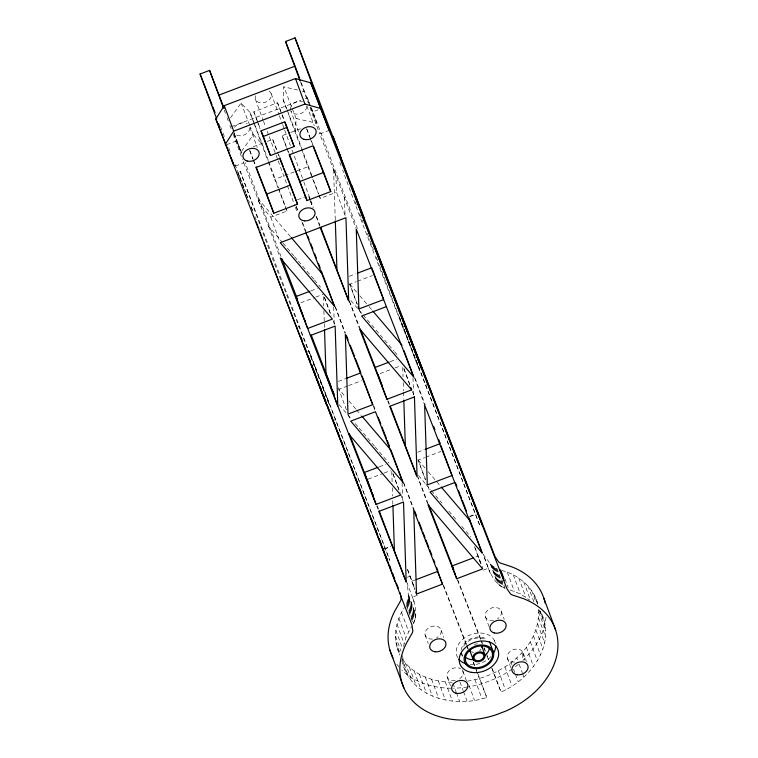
<?xml version="1.0" encoding="UTF-8"?>
<svg xmlns="http://www.w3.org/2000/svg" width="758" height="758" viewBox="0 0 758 758"><rect width="100%" height="100%" fill="white"/><g stroke="black" fill="none" stroke-linecap="round" stroke-linejoin="round"><path stroke-width="0.57" stroke-dasharray="3.79 2.84" d="M467.459 681.158C502.099 675.795 540.549 648.251 538.464 609.792M491.639 667.931L501.01 692.045C530.79 679.5 557.168 643.713 540.596 611.384M286.429 108.546L283.179 99.772L283.805 86.8L297.629 90.031M311.728 175.335L295.487 131.437L296.113 118.475L283.805 86.8M412.371 621.702L406.089 604.704L408.524 597.759L407.406 583.489M413.157 623.825C420.482 610.683 410.902 594.822 406.875 582.324M399.096 653.055C392.426 638.264 395.752 620.736 404.402 607.49M403.483 646.422L405.956 637.431L411.48 626.61M230.555 117.774L241.072 103.05L249.951 112.402L254.622 124.416M234.099 134.725L240.892 152.197L253.38 134.725L250.415 127.079M483.433 570.187L488.304 568.225L483.197 554.42M256.924 120.285L253.778 111.786L277.513 102.756L281.682 113.473M231.455 126.69L300.822 100.321M305.218 98.644L307.426 97.81L309.52 103.211M241.432 152.68L236.922 140.751L227.428 144.361L230.707 153.04M311.206 107.541L312.883 111.862L318.161 109.853M253.238 146.72L262.95 143.025M267.261 141.386L272.662 139.33L276.897 150.226M286.477 147.412L282.156 135.72L289.708 132.849M290.788 132.442L301.58 128.339M235.331 166.049L243.773 162.847L242.958 160.639M345.108 215.49L336.495 192.2L335.946 175.648L319.734 133.958L328.176 130.746M239.471 176.623L237.832 172.199L240.21 171.299L329.323 404.715L272.131 257.597L240.21 171.299M278.11 188.088L274.718 179.362L296.151 171.194M297.221 170.787L307.947 166.713L288.049 112.933M297.449 199.79L306.213 196.455M290.532 236.723L257.625 198.16L259.975 204.537L270.777 217.195L287.017 211.018L278.906 189.064M318.985 195.1L320.255 198.378L336.495 192.2M310.932 290.873L317.375 288.419M349.277 276.291L355.72 273.837M300.765 302.812L314.741 297.496M315.811 297.089L323.334 294.227M357.179 303.93L349.864 284.146L356.307 281.692M357.388 281.284L372.434 275.561M297.212 327.323L299.581 326.423M306.791 352.205L309.169 351.305L389.83 560.389L309.169 351.305M399.371 316.996L480.041 526.09L399.371 316.996L401.749 316.095M338.362 381.407L345.885 378.545M390.228 361.68L396.671 359.226M347.552 385.993L338.949 389.261L345.847 397.344M348.623 385.576L361.519 380.677M380.061 373.628L390.815 369.534M395.108 367.905L400.489 365.858M332.753 420.548L335.121 419.648M425.333 385.339L427.702 384.439M379.313 466.795L385.765 464.341M417.658 452.213L424.11 449.769M368.075 479.151L383.122 473.428M384.202 473.02L390.654 470.566M425.57 479.861L418.245 460.068L424.698 457.614M425.769 457.207L440.815 451.484M384.249 548.839L390.588 546.433M469.714 516.34L476.043 513.933M384.353 549.114L390.683 546.707M469.818 516.624L476.147 514.227M407.264 577.331L410.211 576.213L407.264 568.633M415.052 580.022L411.802 581.253L415.176 589.913M475.797 556.931L477.966 556.107L481.747 565.856M417.279 595.324L412.371 597.19L414.474 602.61M401.835 660.426C409.51 697.73 454.942 708.455 486.769 697.455L477.133 671.749M402.507 659.072C413.385 675.293 433.737 682.115 452.554 682.276M302.243 91.102L304.545 91.642L310.069 105.836M296.113 118.475L316.853 123.308L310.704 106.679M501.862 570.452C518.472 574.706 533.244 587.08 537.839 603.946M510.02 589.913L520.358 593.95L529.918 600.213M488.304 568.225C491.572 576.099 496.462 585.261 505.036 588.36L501.891 579.861M490.445 573.73L483.377 554.61L491.468 565.212L497.172 568.945L504.241 588.066M253.38 134.725L262.259 144.077L268.351 160.535M349.864 284.146L359.055 294.919M359.823 295.819L368.255 305.692M369.023 306.592L372.083 310.183M350.85 300.528L362.352 314.001M363.11 314.902L393.772 350.821M394.539 351.721L398.367 356.203M243.773 162.847L268.493 226.13L282.289 242.295M283.056 243.185L293.782 255.759M294.549 256.659L297.61 260.25M298.377 261.15L313.708 279.105M314.475 280.005L320.606 287.187M418.245 460.068L425.143 468.15M428.213 471.741L440.474 486.115M418.454 475.541L425.295 483.557M426.053 484.447L430.61 489.791M431.378 490.682L442.009 503.141M448.85 511.157L457.207 520.954M461.774 526.298L470.889 536.986M348.917 400.935L355.815 409.017M356.573 409.907L361.178 415.299M339.177 404.753L351.437 419.117M355.275 423.608L358.335 427.199M359.103 428.099L374.433 446.055M375.191 446.955L388.987 463.119M538.644 609.603L543.732 619.883M310.486 106.935L316.853 123.308M335.273 219.716L333.586 169.271L355.843 228.016M475.095 547.807L482.647 568.055M306.744 128.869L313.092 145.204M283.179 99.772L286.581 108.508M286.998 109.597L295.487 131.437M307.947 166.713L318.559 194.01L312.135 176.434M282.099 114.543L284.174 119.897M310.534 201.097L313.082 207.664M316.493 216.428L319.895 225.183M349.504 301.343L359.775 327.769M388.181 400.868L389.47 404.166M428.137 503.644L417.885 477.265L427.559 503.653M457.624 579.491L482.401 643.248M484.116 647.645L485.821 652.041M486.248 653.14L488.815 659.735M492.236 668.528L501.01 692.045M457.548 580.23L480.563 639.42M480.989 640.519L482.259 643.807M483.964 648.194L484.817 650.383M486.949 655.869L488.654 660.256M282.156 135.72L287.661 149.876M288.078 150.965L288.931 153.144M278.584 154.575L279.437 156.754M296.293 206.517L298.415 211.984M302.669 222.937L306.08 231.692M335.254 306.763L345.525 333.188M373.514 405.179L375.655 410.684M403.644 482.685L414.323 510.162M443.383 584.911L466.454 644.262M466.881 645.361L468.16 648.659M473.286 661.857L475.001 666.254M475.427 667.353L476.706 670.65M443.307 585.65L466.312 644.84M466.739 645.939L468.018 649.227M473.134 662.378L474.413 665.666M476.119 670.053L486.769 697.455M253.778 111.786L257.938 122.493M258.355 123.563L260.439 128.917M255.039 125.506L262.259 144.077M278.537 189.187L287.017 211.018M241.072 103.05L249.988 125.989M249.77 150.539L253.153 159.246M253.579 160.336L255.692 165.784M233.985 133.181L236.922 140.751M220.587 126.776L225.287 138.866M415.062 378.413L425.229 404.706M377.152 505.586L378.81 509.869M376.366 257.218L378.877 263.746M379.294 264.836L419.525 370.416L362.333 223.288L342.692 170.19M355.076 201.685L356.345 204.992M359.718 213.813L363.073 222.577M367.223 233.388L369.714 239.879M370.131 240.959L373.448 249.609M357.406 228.698L312.883 111.862M281.01 256.46L245.128 162.449M259.444 228.546L260.278 230.726M246.17 193.773L249.486 202.462M251.135 206.801L253.21 212.231M254.868 216.57L256.109 219.829M246.331 194.569L247.572 197.8M251.268 207.493L252.499 210.724M245.753 192.693L233.995 161.719M237.832 172.199L245.516 192.428M534.485 595.456L537.63 603.955M540.378 611.393L541.563 614.577M539.649 610.578L545.144 625.445M531.576 590.482L535.897 602.165M538.72 612.094L545.788 631.215M527.956 585.887L533.85 601.814M538.568 618.007L545.637 637.127M523.664 581.708L530.344 599.768M537.64 623.995L544.708 643.116M518.766 578.013L525.834 597.133M535.934 629.993L543.003 649.113M513.289 574.829L520.358 593.95M533.471 635.924L540.539 655.035M507.31 572.195L514.379 591.316M530.287 641.742L537.356 660.862M504.999 578.941L508.144 587.441M526.412 647.379L533.48 666.5M496.348 568.604L503.416 587.725M495.505 568.206L502.573 587.317M494.652 567.742L501.72 586.863M493.809 567.211L500.877 586.332M492.994 566.614L500.062 585.735M492.207 565.951L499.276 585.062M491.468 565.212L498.537 584.333M490.767 564.416L497.845 583.537M490.35 563.857L497.419 582.978M523.266 653.112L526.412 661.611M521.883 652.771L524.631 660.209M339.83 162.439L341.053 165.765M501.123 610.939L504.269 619.438M414.465 377.569L424.632 405.047M516.757 657.859L517.543 659.981M519.116 664.235L522.262 672.734M522.65 673.796L523.825 676.979M474.423 546.546L481.103 564.606M307.426 97.81L310.297 105.57M333.586 169.271L335.946 175.648M301.267 82.774L304.545 91.642M300.604 82.234L308.335 103.145M309.965 107.541L319.734 133.958M306.857 105.788L314.238 125.743M403.853 368.341L410.77 387.025M412.39 391.422L414.02 395.818M403.967 368.994L410.466 386.58M511.091 662.587L511.877 664.709M513.45 668.963L515.014 673.208M515.412 674.269L518.159 681.707M507.273 658.067L510.816 667.627M306.677 128.822L309.823 137.321M310.221 138.382L312.58 144.759M504.942 666.898L512.01 686.018M494.235 640.131L495.344 643.116M485.499 616.984L489.033 626.544M498.376 670.754L505.444 689.875M298.576 131.703L290.778 110.64A8.385 6.225 -20.3 0 0 299.827 113.804A8.385 6.225 -20.3 0 0 306.763 106.281M428.005 486.456L429.227 489.753M417.952 459.632L425.266 479.416M319.033 195.09L320.255 198.378M359.216 309.425L361.244 314.921M349.561 283.7L357.293 304.583M277.513 102.756L284.203 120.825M387.67 400.821L388.892 404.118M349.419 301.333L359.178 327.721M271.212 93.689L278.953 114.629M279.361 115.728L282.213 123.45M282.63 124.549L284.259 128.955M284.667 130.063L290.371 145.498M292.001 149.904L303.418 180.764M303.825 181.873L313.206 207.228M310.439 201.116L312.467 206.612M316.124 216.504L320.189 227.495M286.875 148.473L288.836 153.789M403.559 482.685L413.726 510.162M474.944 679.67L482.012 698.781M373.429 406.241L375.058 410.637M335.169 306.753L344.928 333.132M272.662 139.33L276.983 151.022M277.381 152.083L279.342 157.399M296.198 206.536L298.226 212.032M301.883 221.914L305.948 232.905M255.361 99.146L263.111 120.096M263.519 121.195L265.556 126.709M267.186 131.115L268.825 135.53M269.232 136.629L275.751 154.262M276.158 155.371L277.788 159.777M278.195 160.876L294.919 206.072M295.326 207.18L297.363 212.685M392.947 473.456L400.262 493.24M400.669 494.339L403.114 500.934M393.051 474.11L399.153 490.597M469.022 685.403L474.527 700.278M324.557 297.524L331.066 315.11M333.094 320.606L334.723 325.002M462.882 671.171L466.426 680.731M324.263 297.079L331.17 315.773M257.313 121.346L260.07 128.794M268.749 161.634L278.499 187.965M249.951 112.402L253.598 122.284M254.006 123.383L267.811 160.696M268.218 161.795L274.718 179.362M441.118 630.135L443.875 637.573M459.964 682.029L463.11 690.529M463.498 691.59L467.032 701.15M249.884 127.458L257.265 147.412M452.952 683.337L456.089 691.836M456.487 692.897L459.623 701.396M410.211 576.213L414.92 588.957M407.482 569.571L414.958 589.762M447.258 677.226L450.404 685.725M338.248 387.717L346.785 410.798M348.301 414.541L350.338 420.036M249.704 150.482L252.85 158.981M253.248 160.052L255.209 165.358M445.306 681.897L452.374 701.017M270.777 217.195L279.389 240.476M425.105 634.996L428.251 643.504M376.764 505.937L377.986 509.234M408.496 594.973L415.564 614.094M408.553 595.665L415.63 614.785M408.581 596.717L415.649 615.837M408.524 597.759L415.592 616.87M408.391 598.773L415.46 617.884M438.295 680.892L445.363 700.013M408.192 599.758L415.261 618.869M407.927 600.706L414.996 619.817M407.605 601.606L414.673 620.726M234.222 133.408L241.603 153.372M268.493 226.13L279.882 256.905M233.919 133.351L240.892 152.197M407.254 602.468L414.323 621.588M406.875 603.264L413.944 622.384M224.235 110.014L225.448 113.321M227.078 117.717L228.3 121.024M229.93 125.421L231.152 128.727M233.189 134.232L242.551 159.54M406.478 604.012L413.546 623.133M431.596 679.272L438.664 698.393M401.541 612.398L408.609 631.518M425.285 677.055L432.354 696.176M239.879 177.732L243.972 188.799M398.888 618.32L405.956 637.431M419.439 674.279L426.508 693.39M396.984 624.308L404.052 643.428M414.114 670.953L421.183 690.074M395.847 630.305L402.517 648.355M409.367 667.125L416.436 686.236M395.486 636.237L400.982 651.113M405.255 662.833L412.324 681.954M395.913 642.054L400.233 653.737M401.816 658.124L408.884 677.245M397.126 647.683L399.883 655.177M406.165 672.175L404.194 666.794L402.555 655.357M536.664 600.762L537.517 604.098M412.996 377.872L413.584 395.486M402.716 367.393L403.029 376.783M403.228 382.657L403.502 390.882M403.54 392.057L403.777 399.096M402.091 483.007L402.678 500.725M391.763 471.334L392.113 481.899M392.312 487.773L392.587 495.997M392.748 500.697L392.862 504.212M344.454 197.241L345.079 216.03M333.7 307.056L334.287 324.67M323.42 296.577L323.732 305.976M323.884 310.666L324.282 322.415M324.32 323.59L324.481 328.29M545.968 617.277A81.277 60.394 -20.3 0 1 522.745 660.493M518.396 664.302A81.277 60.394 -20.3 0 1 513.157 668.329M512.313 668.926A81.277 60.394 -20.3 0 1 493.989 679.206L483.917 683.034A81.277 60.394 -20.3 0 1 468.52 686.814M467.487 686.975A81.277 60.394 -20.3 0 1 453.369 688.207M451.048 688.217A81.277 60.394 -20.3 0 1 401.787 669.968M398.841 666.756A81.277 60.394 -20.3 0 1 396.851 664.216M432.515 639.051A8.385 6.225 -20.3 0 1 425.674 631.082A8.385 6.225 -20.3 0 1 438.797 627.103A8.385 6.225 -20.3 0 1 436.655 637.791M462.02 669.778A8.385 6.225 -20.3 0 1 459.339 678.997M455.293 680.561A8.385 6.225 -20.3 0 1 447.457 673.076A8.385 6.225 -20.3 0 1 460.674 668.679M514.739 662.056A8.385 6.225 -20.3 0 1 507.557 654.713A8.385 6.225 -20.3 0 1 519.808 649.568A8.385 6.225 -20.3 0 1 520.642 659.574M493.524 620.328A8.385 6.225 -20.3 0 1 485.584 613.118A8.385 6.225 -20.3 0 1 498.385 608.162A8.385 6.225 -20.3 0 1 497.57 618.765M269.185 91.093A8.385 6.225 -20.3 0 1 265.215 102.339A8.385 6.225 -20.3 0 1 255.465 95.821M249.789 127.95A8.385 6.225 -20.3 0 1 242.854 135.464A8.385 6.225 -20.3 0 1 233.805 132.299M234.506 127.325A8.385 6.225 -20.3 0 1 247.298 123.838M290.466 109.038A8.385 6.225 -20.3 0 1 302.556 101.449M490.966 656.646A20.314 15.103 -20.3 0 1 470.311 664.605M457.69 657.584A20.314 15.103 -20.3 0 1 470.879 634.635A20.314 15.103 -20.3 0 1 495.561 643.845M480.752 649.056A5.079 3.771 -20.3 0 1 479.52 650.999M473.57 652.619A5.079 3.771 -20.3 0 1 471.732 651.51M461.196 650.108A15.236 11.323 -20.3 0 1 471.514 638.435A15.236 11.323 -20.3 0 1 487.328 639.638M463.65 646.233A13.966 10.385 -20.3 0 1 483.765 638.918M474.252 644.461A6.348 4.719 -20.3 0 1 477.445 643.921M310.107 199.998L308.402 195.621L310.031 200.017"/><path stroke-width="1.14" d="M310.771 82.84L506.894 588.634L510.475 593.874A13.256 9.845 -20.3 0 0 512.067 594.888L523.266 598.602A81.277 60.394 -20.3 0 1 557.348 652.458A81.277 60.394 -20.3 0 1 505.775 711.089L495.713 714.917A81.277 60.394 -20.3 0 1 417.705 705.556A81.277 60.394 -20.3 0 1 406.544 642.983L412.333 632.816A13.256 9.845 -20.3 0 0 412.835 631.007L411.945 624.744L215.812 118.949L224.264 105.646L295.478 78.557L310.771 82.84L329.228 130.348L295.033 37.9L285.539 41.51L300.196 81.134M225.249 144.456L233.701 131.143L304.915 104.064L320.198 108.347M216.769 119.129L200.084 74.009L209.578 70.399L224.074 108.337M219.147 95.025L295.118 66.145L285.539 41.51M287.093 127.391L294.17 146.521L270.426 155.542L263.358 136.421L287.093 127.391L285.008 122.038M273.78 213.225L266.702 194.105L290.437 185.075L297.515 204.196L273.78 213.225L255.996 167.49L279.73 158.46L297.515 204.196M323.675 172.436L330.753 191.566L307.009 200.586L299.941 181.465L323.675 172.436L313.518 146.294M348.671 433.936L400.783 494.993L376.063 504.402L280.28 258.004L332.392 319.071L307.672 328.47L295.885 296.586L309.851 291.28M357.871 273.013L371.846 267.707M358.108 306.782L358.913 308.98L383.633 299.581L372.254 268.806M310.41 335.51L335.131 326.101L337.803 405.966L326.006 374.092L324.519 329.465M386.372 306.62L361.651 316.02L413.764 377.086L356.251 229.115L358.913 308.98M346.965 378.138L360.931 372.822M410.874 387.679L411.689 389.877L386.968 399.286L375.182 367.403L389.148 362.087M372.728 404.696L348.007 414.095L345.335 334.231L372.728 404.696L362.153 376.12M376.063 504.402L364.266 472.518L378.242 467.203M425.181 449.352L440.227 443.629M454.762 482.552L430.042 491.951L482.154 553.008L470.765 522.234M416.133 579.614L437.764 571.399L442.483 584.143L416.53 594.016L415.744 591.884M456.723 578.733L427.967 504.752L482.675 568.86L456.723 578.733L452.005 565.98L473.636 557.755M500.725 570.101L500.109 569.921L504.032 580.543M372.851 311.083L401.967 345.203M291.299 237.624L322.671 274.387L321.401 271.108M411.689 389.877L359.576 328.82L386.968 399.286M323.079 275.486L334.468 306.27L280.214 242.693L345.932 217.707L348.708 300.85L320.189 227.495M441.241 487.015L470.358 521.134L469.164 518.055M361.945 416.199L391.062 450.318L402.858 482.202L350.746 421.135L375.466 411.736L402.858 482.202M295.033 37.9L364.2 218.427M460.182 494.898L461.433 498.139M462.276 500.308L466.473 511.119M482.154 553.008L424.632 405.047L427.304 484.912L452.024 475.512L441.042 445.837M330.753 191.566L312.969 145.82L289.234 154.85L307.009 200.586M294.17 146.521L284.591 121.886L260.856 130.916L270.426 155.542M320.748 227.372L348.708 300.85M360.202 328.868L375.182 367.403M377.91 374.443L382.193 385.452M390.323 406.373L416.692 475.683M428.564 504.743L453.777 569.599M452.005 565.98L453.284 569.267M454.137 571.456L454.99 573.654M289.348 154.234L299.941 181.465M279.854 157.844L283.246 166.561M284.089 168.74L290.02 183.986M307.776 236.07L309.056 239.357M310.761 243.735L312.883 249.211M314.589 253.589L316.294 257.966M318.417 263.443L320.122 267.82M346.387 335.387L348.093 339.792M350.234 345.297L354.517 356.307M355.369 358.506L360.505 371.723M378.223 417.288L380.791 423.893M382.07 427.199L386.353 438.209M387.205 440.407L389.347 445.912M414.749 511.262L416.464 515.658M419.022 522.253L422.017 529.946M422.869 532.144L425.011 537.64M425.863 539.838L428.848 547.532M429.71 549.73L431.842 555.235M433.548 559.631L434.836 562.929M436.542 567.325L437.821 570.622M305.948 232.905L334.468 306.27M442.483 584.143L413.726 510.162L416.53 594.016M261.273 131.068L263.358 136.421M256.119 166.874L266.702 194.105M295.885 296.586L303.494 316.816M326.006 374.092L333.956 394.53M364.266 472.518L371.069 490.549M406.184 581.898L378.801 511.432L403.512 502.033L406.184 581.898L379.227 510.939M200.084 74.009L212.041 104.784M212.903 106.982L215.035 112.478M375.134 528.478L377.238 533.888M378.915 538.208L381.018 543.619M378.867 538.54L383.197 549.247M385.831 556.012L387.509 560.351M389.621 565.762L390.882 569.021M392.568 573.351L394.672 578.771M396.358 583.101L398.462 588.521M215.812 118.949L233.862 165.377L231.019 157.645M269.753 258.497L326.944 405.615L311.453 364.816M432.212 394.586L409.699 336.315M445.799 430.127L482.41 525.18L401.749 316.095M433.623 426.394L434.903 429.682M438.721 439.555L440 442.843M455.605 483.121L456.856 486.333M458.514 490.606L459.755 493.818M349.267 433.585L371.249 490.35M372.093 492.529L373.362 495.817M330.46 413.11L332.582 418.606M334.278 423.002L335.557 426.299M338.096 432.865L339.357 436.115M341.034 440.455L343.128 445.875M344.805 450.205L347.742 457.794M351.57 467.667L352.84 470.955M355.388 477.54L357.511 483.017M359.207 487.394L361.329 492.861M363.025 497.239L365.148 502.706M371.392 518.823L373.467 524.176M329.057 409.898L331.54 416.332M332.79 419.544L334.856 424.906M335.69 427.048L338.589 434.552M340.247 438.844L342.36 444.321M343.213 446.509L350.423 465.137M350.84 466.236L354.545 475.787M355.369 477.91L360.296 490.644M360.713 491.705L377.655 535.404M374.338 244.483L495.107 556.751L498.679 561.991A13.256 9.845 -20.3 0 0 500.28 563.005L511.47 566.719A81.277 60.394 -20.3 0 1 545.22 603.34M331.028 386.409L311.244 335.112M332.734 390.806L334.003 394.103M297.307 298.898L281.834 258.62M311.642 364.778L312.883 367.99M314.532 372.282L315.773 375.494M319.923 386.239L321.165 389.46M323.657 395.913L325.732 401.295M327.399 405.596L328.64 408.827M351.475 184.81L421.903 369.516L364.712 222.388L332.79 136.089L340.882 157.38M309.302 358.818L310.562 362.125M313.073 368.739L314.75 373.144M316.844 378.659L387.461 561.29L382.534 547.977M300.983 337.244L302.234 340.56M303.911 344.966L306.005 350.48M307.682 354.896L309.776 360.41M543.865 598.242L555.652 630.125M501.114 571.162L503.871 578.6M404.005 350.698L413.356 375.987M295.525 67.254L299.628 78.339M295.478 78.557L304.915 104.064M493.505 652.572A15.236 11.323 -20.3 0 0 469.392 649.369A15.236 11.323 -20.3 0 0 473.826 668.547A15.236 11.323 -20.3 0 0 493.505 652.572L490.559 644.603A15.236 11.323 -20.3 0 0 489.403 641.884M481.899 646.602L484.845 654.571M470.026 651.113L472.973 659.081M371.884 492.747L373.107 496.045M373.921 498.243L374.727 500.441M304.309 319.014L305.531 322.311M224.264 105.646L233.701 131.143M209.578 70.399L223.421 107.816M383.709 550.611L384.524 552.809M385.746 556.107L395.098 581.414M256.251 221.99L258.298 227.514M259.937 231.948L262.799 239.689M263.613 241.897L269.346 257.388M218.399 123.535L219.621 126.832M389.868 650.032L403.843 687.857M400.148 592.86L400.489 593.798M400.944 595.523L401.039 599.114A13.256 9.845 -20.3 0 1 400.546 600.923L394.747 611.1A81.277 60.394 -20.3 0 0 392.957 657.878M403.815 400.271L405.303 444.908M392.9 505.387L394.397 550.024M335.311 220.881L336.922 268.976M495.723 645.844A20.314 15.103 -20.3 0 1 493.06 654.012M466.047 663.818A20.314 15.103 -20.3 0 1 458.827 659.233M462.522 655.841A15.236 11.323 -20.3 0 1 461.357 653.121M489.497 647.711A13.966 10.385 -20.3 0 1 484.684 655.698M473.589 659.735A13.966 10.385 -20.3 0 1 465.545 657.319M470.671 652.174A6.348 4.719 -20.3 0 1 469.789 649.9M481.254 645.541A6.348 4.719 -20.3 0 1 482.135 647.815M414.427 396.917L389.707 406.316L417.099 476.782L414.427 396.917M435.149 651.776A8.385 6.225 -20.3 0 0 445.837 642.888A8.385 6.225 -20.3 0 0 432.505 641.287A8.385 6.225 -20.3 0 0 435.149 651.776M494.14 632.939A8.385 6.225 -20.3 0 0 506.183 625.284A8.385 6.225 -20.3 0 0 493.771 621.911A8.385 6.225 -20.3 0 0 494.14 632.939M517.363 674.8A8.385 6.225 -20.3 0 0 527.985 665.856A8.385 6.225 -20.3 0 0 514.616 664.349A8.385 6.225 -20.3 0 0 517.363 674.8M455.909 693.172A8.385 6.225 -20.3 0 0 467.942 685.516A8.385 6.225 -20.3 0 0 455.52 682.143A8.385 6.225 -20.3 0 0 455.909 693.172M471.315 672.327A20.314 15.103 -20.3 0 0 498.508 651.814A20.314 15.103 -20.3 0 0 466.909 646.347A20.314 15.103 -20.3 0 0 471.315 672.327M304.621 220.862A8.385 6.225 -20.3 0 0 314.835 211.634A8.385 6.225 -20.3 0 0 301.286 210.601A8.385 6.225 -20.3 0 0 304.621 220.862M247.136 161.037A8.385 6.225 -20.3 0 0 259.227 153.448A8.385 6.225 -20.3 0 0 246.871 149.989A8.385 6.225 -20.3 0 0 247.136 161.037M304.1 139.377A8.385 6.225 -20.3 0 0 316.2 131.788A8.385 6.225 -20.3 0 0 303.844 128.32A8.385 6.225 -20.3 0 0 304.1 139.377M474.252 667.571A13.966 10.385 -20.3 0 0 492.293 652.922A13.966 10.385 -20.3 0 0 470.187 649.985A13.966 10.385 -20.3 0 0 474.252 667.571M476.517 660.597A5.079 3.771 -20.3 0 0 483.85 655.992A5.079 3.771 -20.3 0 0 476.356 653.898A5.079 3.771 -20.3 0 0 476.517 660.597M475.92 661.535A6.348 4.719 -20.3 0 0 485.082 655.784A6.348 4.719 -20.3 0 0 475.721 653.159A6.348 4.719 -20.3 0 0 475.92 661.535"/></g></svg>
